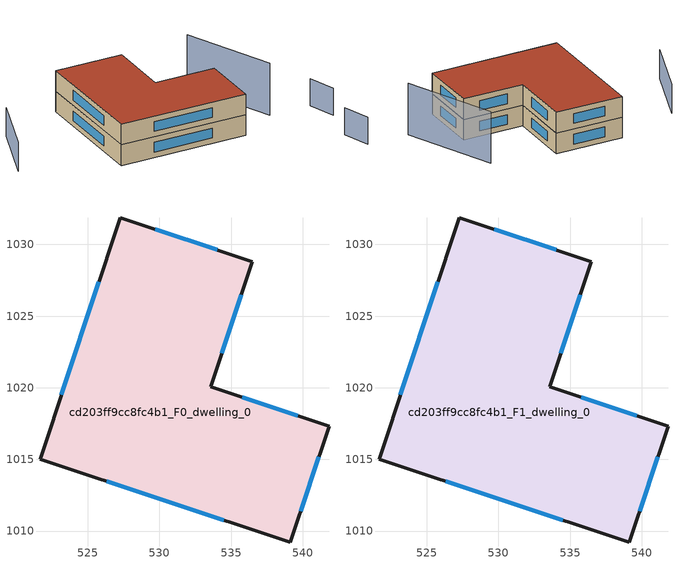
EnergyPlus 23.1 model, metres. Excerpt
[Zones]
cd203ff9cc8fc4b1_F0_dwelling_0
 floor ground (EU_floor_Construction): 536.49,1028.81 533.58,1020.07 541.83,1017.33 539.13,1009.21 521.67,1015.02 527.27,1031.87 z0
 wall outside (EU_wall_Construction): 536.49,1028.81 527.27,1031.87 521.67,1015.02 539.13,1009.21 541.83,1017.33 533.58,1020.07 536.49,1028.81 z0:3
 window (EU_Window_Construction): 534.04,1029.62 529.72,1031.06 / 534.35,1022.39 535.71,1026.49 / 539.64,1018.06 535.77,1019.34 / 539.85,1011.37 541.11,1015.17 / 526.31,1013.48 534.49,1010.76 / 525.78,1027.39 523.16,1019.5 z0.8:2.2
cd203ff9cc8fc4b1_F1_dwelling_0
 floor to cd203ff9cc8fc4b1_F0_dwelling_0 (EU_floor_Construction): 536.49,1028.81 533.58,1020.07 541.83,1017.33 539.13,1009.21 521.67,1015.02 527.27,1031.87 z3
 wall outside (EU_wall_Construction): 536.49,1028.81 527.27,1031.87 521.67,1015.02 539.13,1009.21 541.83,1017.33 533.58,1020.07 536.49,1028.81 z3:6
 window (EU_Window_Construction): 534.04,1029.62 529.72,1031.06 / 534.35,1022.39 535.71,1026.49 / 539.64,1018.06 535.77,1019.34 / 539.85,1011.37 541.11,1015.17 / 526.31,1013.48 534.49,1010.76 / 525.78,1027.39 523.16,1019.5 z3.8:5.2
 roof outside (EU_roof_Construction): 539.13,1009.21 541.83,1017.33 533.58,1020.07 536.49,1028.81 527.27,1031.87 521.67,1015.02 z6
shading: 551.23,1004.96 551.2,1008.99 z0:3.9; 545.61,1010.95 544.31,1024.47 z0:7.5; 517.62,1031.72 511.39,1023.66 z0:4.2
[Building]
EU S2 Campaign: North Axis=0; Terrain=City; Solar Distribution=FullExterior
[Site:Location]
Cape.Town.Intl.AP: Latitude=-33.965; Longitude=18.602; Time Zone=2; Elevation=46
[SizingPeriod:WeatherFileDays]
AnnualSizingPeriod: Begin Month=1; Begin Day of Month=1; End Month=12; End Day of Month=31; Day of Week for Start Day=Monday; Use Weather File Daylight Saving Period=No; Use Weather File Rain and Snow Indicators=No
[MATERIAL]
EU_InternalMass_Material: Roughness=MediumRough; Thickness=0.1; Conductivity=1; Density=1800; Specific Heat=900; Thermal Absorptance=0.9; Solar Absorptance=0.7; Visible Absorptance=0.7
[MATERIAL:NOMASS] Roughness=MediumRough; Thermal Absorptance=0.9; Solar Absorptance=0.7; Visible Absorptance=0.7
Name | Thermal Resistance
EU_wall_NoMass | 0.49467
EU_roof_NoMass | 0.448442
EU_floor_NoMass | 1.33616
[WINDOWMATERIAL:SIMPLEGLAZINGSYSTEM]
EU_Window_SimpleGlazing: UFactor=4.49049; Solar Heat Gain Coefficient=0.75; Visible Transmittance=0.75
[CONSTRUCTION]
EU_wall_Construction: EU_wall_NoMass
EU_roof_Construction: EU_roof_NoMass
EU_floor_Construction: EU_floor_NoMass
EU_Window_Construction: EU_Window_SimpleGlazing
EU_InternalMass_Construction: EU_InternalMass_Material
[ZONE] Type=1; Multiplier=1; Ceiling Height=autocalculate; Volume=740.418; Floor Area=autocalculate; Part of Total Floor Area=Yes
cd203ff9cc8fc4b1_F0_dwelling_0; cd203ff9cc8fc4b1_F1_dwelling_0
[INTERNALMASS] Construction=EU_InternalMass_Construction; Surface Area=246.806
Name | Zone or ZoneList
cd203ff9cc8fc4b1_F0_dwelling_0_EU_InternalMass | cd203ff9cc8fc4b1_F0_dwelling_0
cd203ff9cc8fc4b1_F1_dwelling_0_EU_InternalMass | cd203ff9cc8fc4b1_F1_dwelling_0
[OTHEREQUIPMENT] Fuel Type=Electricity; Design Level Calculation Method=Watts/Area; Power per Zone Floor Area=1; Fraction Latent=0; Fraction Radiant=0; Fraction Lost=0; Carbon Dioxide Generation Rate=0; EndUse Subcategory=EU_Step8_InternalGains
Name | Zone or ZoneList or Space or SpaceList | Schedule
EU_Step8_InternalGain_cd203ff9cc8fc4b1_F0_dwelling_0_f000 | cd203ff9cc8fc4b1_F0_dwelling_0 | EU_Step8_GainSchedule_cd203ff9cc8fc4b1_F0_dwelling_0_f000
EU_Step8_InternalGain_cd203ff9cc8fc4b1_F1_dwelling_0_f000 | cd203ff9cc8fc4b1_F1_dwelling_0 | EU_Step8_GainSchedule_cd203ff9cc8fc4b1_F1_dwelling_0_f000
[ZONEVENTILATION:DESIGNFLOWRATE] Schedule=EU_AlwaysOn; Design Flow Rate Calculation Method=AirChanges/Hour; Air Changes per Hour=0.665257; Ventilation Type=Natural; Fan Pressure Rise=0; Fan Total Efficiency=1; Constant Term Coefficient=1; Temperature Term Coefficient=0; Velocity Term Coefficient=0; Velocity Squared Term Coefficient=0; Minimum Indoor Temperature=-100; Maximum Indoor Temperature=100; Delta Temperature=-100; Minimum Outdoor Temperature=-100; Maximum Outdoor Temperature=100; Maximum Wind Speed=40
Name | Zone or ZoneList or Space or SpaceList
EU_ConstantAir_cd203ff9cc8fc4b1_F0_dwelling_0 | cd203ff9cc8fc4b1_F0_dwelling_0
EU_ConstantAir_cd203ff9cc8fc4b1_F1_dwelling_0 | cd203ff9cc8fc4b1_F1_dwelling_0
[HVACTEMPLATE:THERMOSTAT] Constant Heating Setpoint=20; Constant Cooling Setpoint=50
EU_HeatOnly_cd203ff9cc8fc4b1_F0_dwelling_0; EU_HeatOnly_cd203ff9cc8fc4b1_F1_dwelling_0
[HVACTEMPLATE:ZONE:IDEALLOADSAIRSYSTEM] System Availability Schedule=EU_AlwaysOn; Maximum Heating Supply Air Temperature=50; Minimum Cooling Supply Air Temperature=13; Maximum Heating Supply Air Humidity Ratio=0.0156; Minimum Cooling Supply Air Humidity Ratio=0.0077; Heating Limit=NoLimit; Cooling Limit=NoLimit; Heating Availability Schedule=EU_AlwaysOn; Cooling Availability Schedule=EU_CoolingOff; Dehumidification Control Type=ConstantSensibleHeatRatio; Cooling Sensible Heat Ratio=0.7; Dehumidification Setpoint=60; Humidification Control Type=None; Humidification Setpoint=30; Outdoor Air Method=None; Outdoor Air Flow Rate per Person=0.00944; Outdoor Air Flow Rate per Zone Floor Area=0; Outdoor Air Flow Rate per Zone=0; Demand Controlled Ventilation Type=None; Outdoor Air Economizer Type=NoEconomizer; Heat Recovery Type=None; Sensible Heat Recovery Effectiveness=0.7; Latent Heat Recovery Effectiveness=0.65
Name | Template Thermostat
cd203ff9cc8fc4b1_F0_dwelling_0 | EU_HeatOnly_cd203ff9cc8fc4b1_F0_dwelling_0
cd203ff9cc8fc4b1_F1_dwelling_0 | EU_HeatOnly_cd203ff9cc8fc4b1_F1_dwelling_0
[SIZING:ZONE] Zone Cooling Design Supply Air Temperature Input Method=SupplyAirTemperature; Zone Cooling Design Supply Air Temperature=13; Zone Heating Design Supply Air Temperature Input Method=SupplyAirTemperature; Zone Heating Design Supply Air Temperature=50; Zone Cooling Design Supply Air Humidity Ratio=0.008; Zone Heating Design Supply Air Humidity Ratio=0.008; Cooling Design Air Flow Method=DesignDay; Cooling Design Air Flow Rate=0; Cooling Minimum Air Flow per Zone Floor Area=0.000762; Cooling Minimum Air Flow=0; Cooling Minimum Air Flow Fraction=0.2; Heating Design Air Flow Method=DesignDay; Heating Design Air Flow Rate=0; Heating Maximum Air Flow per Zone Floor Area=0.002032; Heating Maximum Air Flow=0.141576; Heating Maximum Air Flow Fraction=0.3; Account for Dedicated Outdoor Air System=No; Dedicated Outdoor Air System Control Strategy=NeutralSupplyAir; Dedicated Outdoor Air Low Setpoint Temperature for Design=autosize; Dedicated Outdoor Air High Setpoint Temperature for Design=autosize; Zone Load Sizing Method=Sensible Load Only No Latent Load; Zone Latent Cooling Design Supply Air Humidity Ratio Input Method=HumidityRatioDifference; Zone Cooling Design Supply Air Humidity Ratio Difference=0.005; Zone Latent Heating Design Supply Air Humidity Ratio Input Method=HumidityRatioDifference; Zone Humidification Design Supply Air Humidity Ratio Difference=0.005
cd203ff9cc8fc4b1_F0_dwelling_0; cd203ff9cc8fc4b1_F1_dwelling_0
[SCHEDULE:CONSTANT]
Name | Hourly Value
EU_AlwaysOn | 1
EU_CoolingOff | 0
[SCHEDULE:FILE] Column Number=1; Rows to Skip at Top=0; Number of Hours of Data=8760; Column Separator=Comma; Interpolate to Timestep=No; Minutes per Item=60; Adjust Schedule for Daylight Savings=Yes
Name | File
EU_Step8_GainSchedule_cd203ff9cc8fc4b1_F0_dwelling_0_f000 | ../../schedules/cd203ff9cc8fc4b1/cd203ff9cc8fc4b1_F0_dwelling_0_f000_gain.csv
EU_Step8_GainSchedule_cd203ff9cc8fc4b1_F1_dwelling_0_f000 | ../../schedules/cd203ff9cc8fc4b1/cd203ff9cc8fc4b1_F1_dwelling_0_f000_gain.csv
